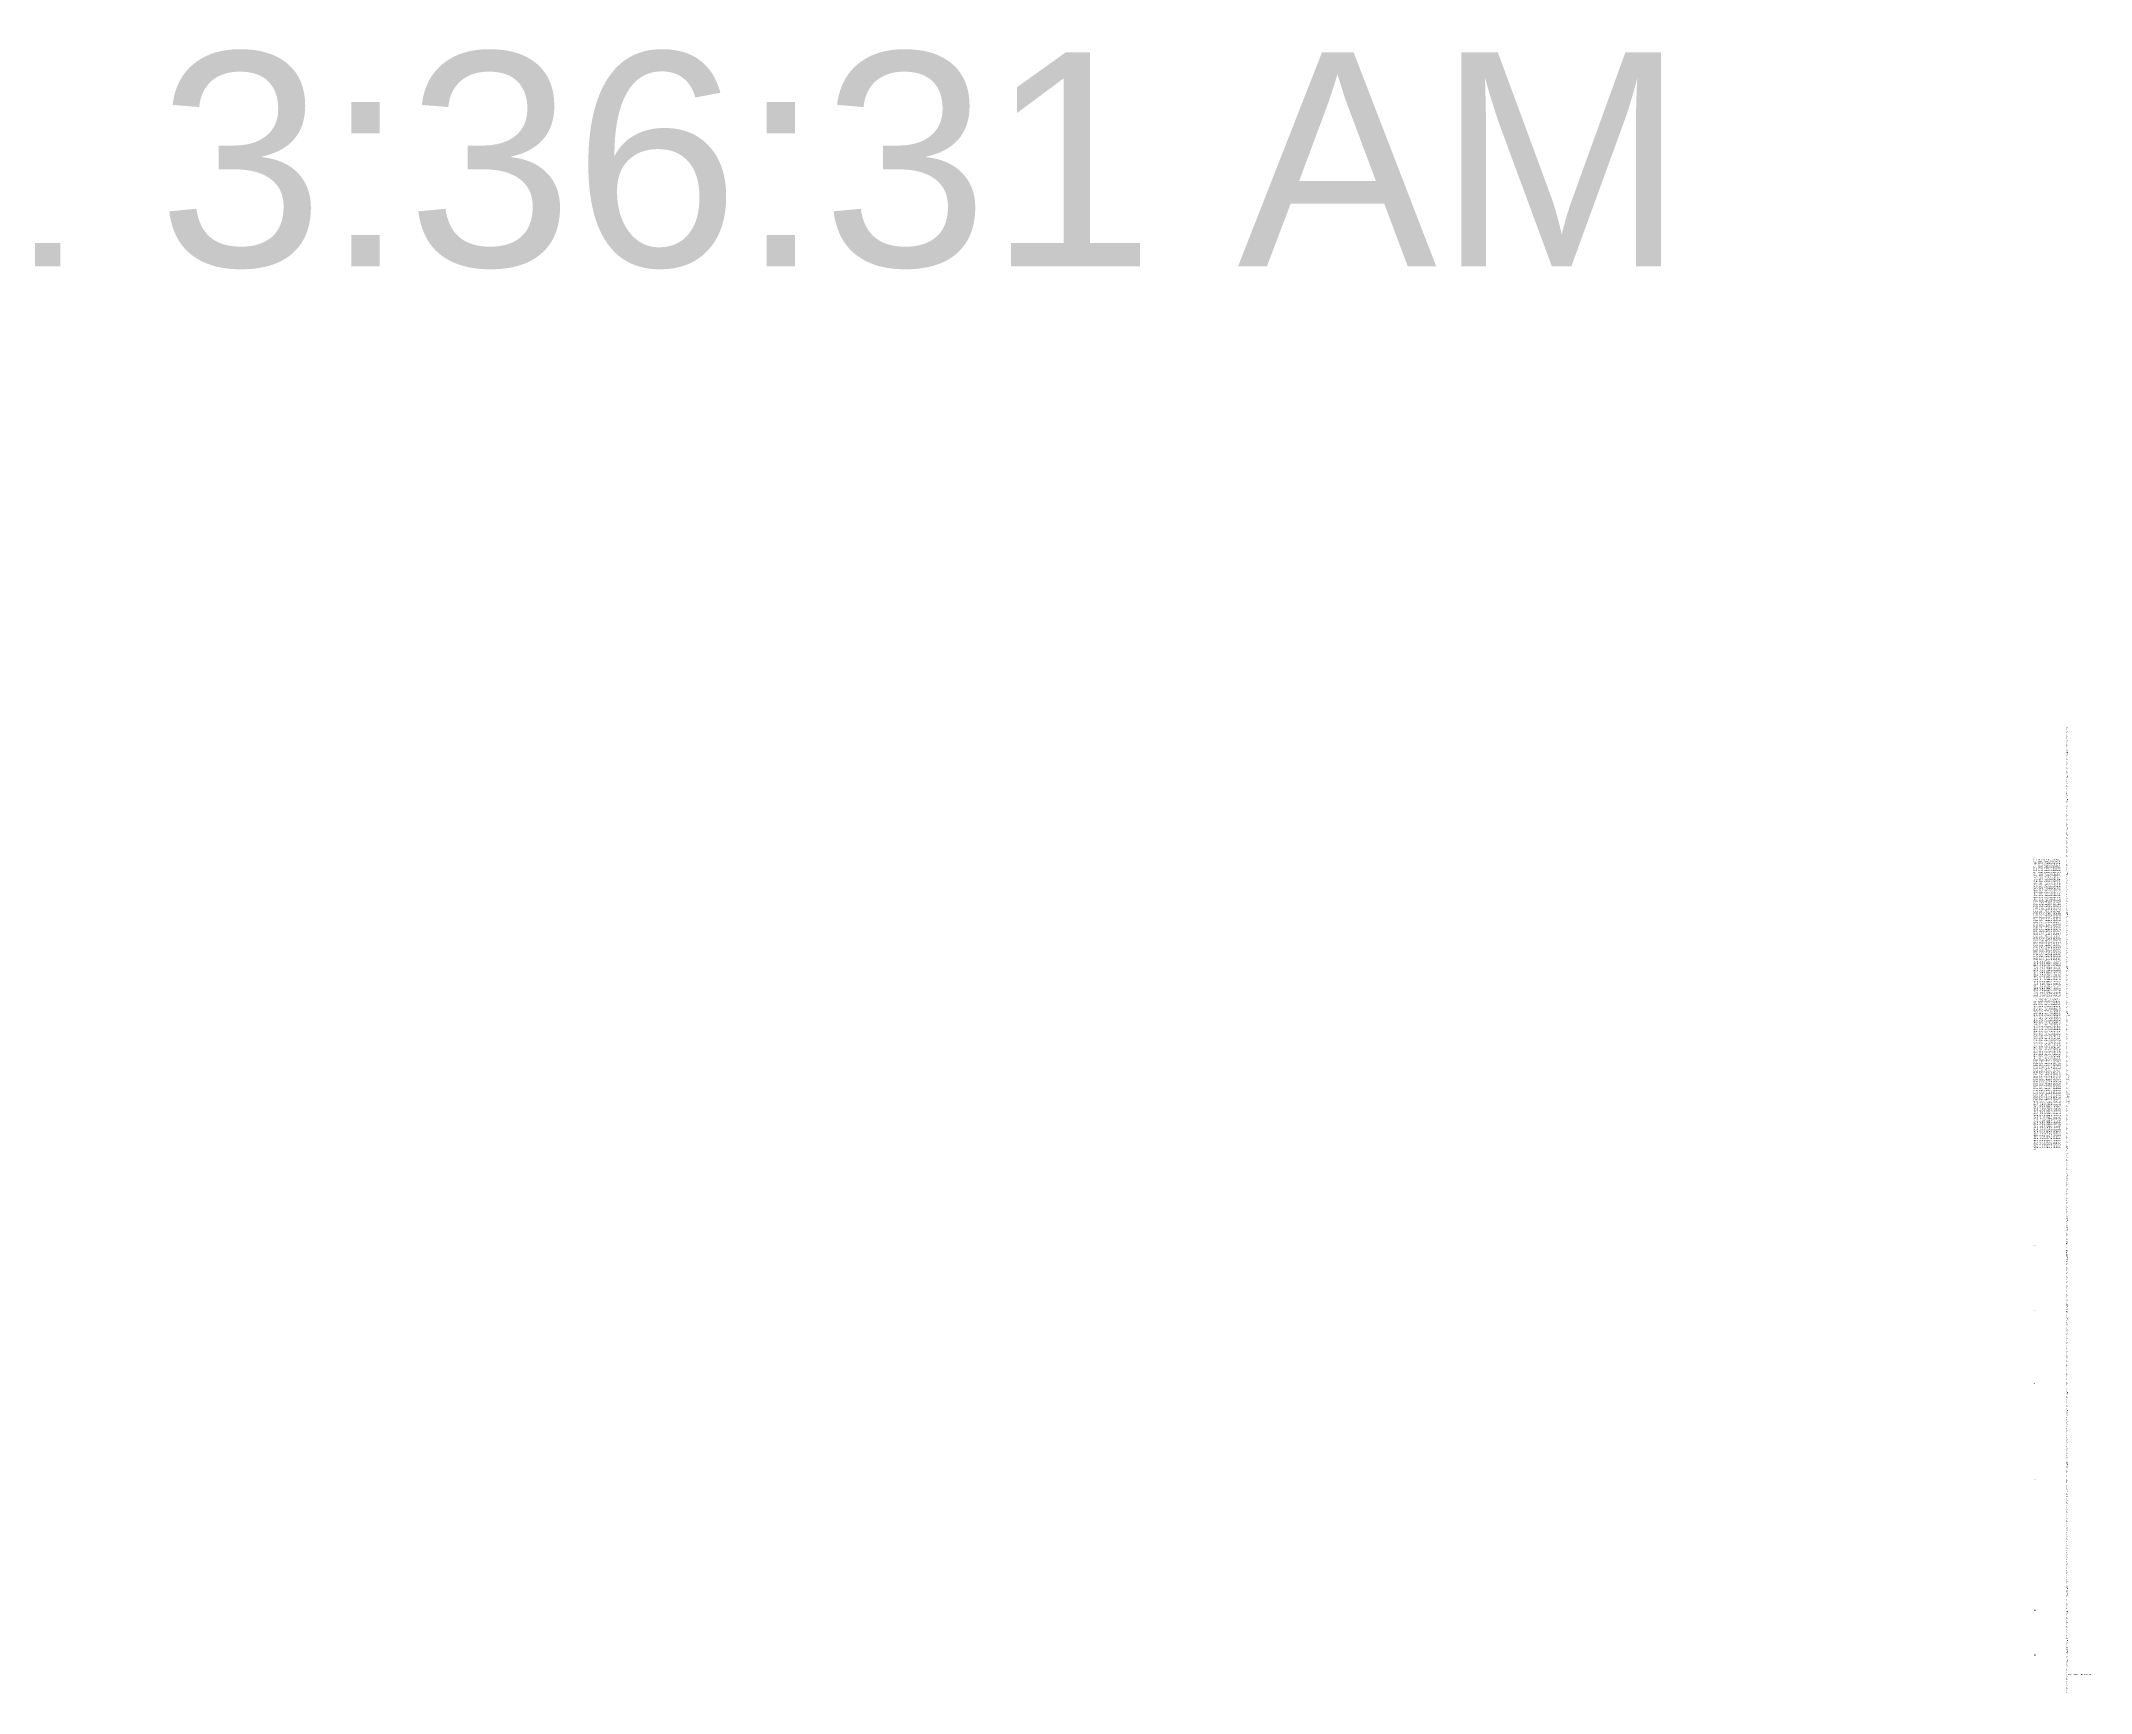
# Model space of a CAD drawing. Header units: millimetres. Extents: x -13804604 to 13046302109, y -19137686871 to 1424964600.
# Drawn here: x -1320707 to -362110, y 1065646 to 1838016 of the extents above; entities that cross this region are included whole.
import ezdxf

# ---------------------------------------------------------------- set-up
doc = ezdxf.new("R2010")
doc.units = ezdxf.units.MM
doc.layers.get('0').update_dxf_attribs({"lineweight": 0})
doc.layers.add('Datum revision K8-21', color=7, linetype='Continuous', lineweight=0)
doc.styles.get("Standard").update_dxf_attribs({"font": 'arial.ttf'})

msp = doc.modelspace()

# ---------------------------------------------------------------- texts
at = {"color": 5, "linetype": 'Continuous', "lineweight": 0}
msp.add_text('Thursday, 15 July 2021 3:36:31 AM', height=100000, dxfattribs=at).set_placement((-2756865.372, 1732692.696))
at = {"layer": 'Datum revision K8-21'}
for s, p in [('SH', (-373756.873, 1516785.841)), ('SH', (-373756.873, 1515943.981)), ('SH', (-373756.873, 1515102.122)), ('SH', (-373756.873, 1514260.262)), ('W', (-373734.022, 1510059.488)), ('W', (-373734.022, 1506700.575)), ('TB', (-373741.867, 1505033.909)), ('SH', (-373756.873, 1513418.402)), ('SH', (-373756.873, 1512576.542)), ('SH', (-373756.873, 1511734.682)), ('SH', (-373756.873, 1510892.822)), ('SH', (-373756.873, 1509217.629)), ('SH', (-373756.873, 1508375.769)), ('SH', (-373756.873, 1507533.909)), ('BB', (-373776.655, 1505867.242)), ('W', (-373734.022, 1494940.116)), ('SH', (-373756.873, 1504192.049)), ('SH', (-373756.873, 1503350.189)), ('SH', (-373756.873, 1502508.329)), ('SH', (-373756.873, 1501666.469)), ('SH', (-373756.873, 1500824.609)), ('SH', (-373756.873, 1499982.749)), ('SH', (-373756.873, 1499140.889)), ('SH', (-373756.873, 1498299.029)), ('SH', (-373756.873, 1497457.169)), ('SH', (-373756.873, 1496615.309)), ('SH', (-373756.873, 1495773.449)), ('TB', (-373741.867, 1494106.783)), ('F', (-373782.794, 1486547.096)), ('F', (-373782.794, 1485713.763)), ('SH', (-373756.873, 1493264.923)), ('SH', (-373756.873, 1492423.063)), ('SH', (-373756.873, 1491581.203)), ('SH', (-373756.873, 1490739.343)), ('SH', (-373756.873, 1489897.483)), ('SH', (-373756.873, 1489055.623)), ('SH', (-373756.873, 1488213.763)), ('W', (-373734.022, 1480688.183)), ('W', (-373734.022, 1478171.13)), ('TB', (-373741.867, 1483196.71)), ('SH', (-373756.873, 1484871.903)), ('SH', (-373756.873, 1484030.043)), ('SH', (-373756.873, 1481521.517)), ('SH', (-373756.873, 1479846.323)), ('SH', (-373756.873, 1479004.463)), ('SH', (-373756.873, 1477329.27)), ('SH', (-373756.873, 1476487.41)), ('BB', (-373776.655, 1482363.377)), ('W', (-373734.022, 1468927.724)), ('W', (-373734.022, 1467252.531)), ('TB', (-373741.867, 1469761.057)), ('TB', (-373741.867, 1466419.197)), ('SH', (-373756.873, 1475645.55)), ('SH', (-373756.873, 1474803.69)), ('SH', (-373756.873, 1473961.83)), ('SH', (-373756.873, 1473119.971)), ('SH', (-373756.873, 1472278.111)), ('SH', (-373756.873, 1471436.251)), ('SH', (-373756.873, 1470594.391)), ('SH', (-373756.873, 1468085.864)), ('SH', (-373756.873, 1465577.338)), ('SH', (-373756.873, 1464735.478)), ('SH', (-373756.873, 1463893.618)), ('SH', (-373756.873, 1463051.758)), ('SH', (-373756.873, 1462209.898)), ('SH', (-373756.873, 1461368.038)), ('SH', (-373756.873, 1460526.178)), ('SH', (-373756.873, 1459684.318)), ('SH', (-373756.873, 1458842.458)), ('SH', (-373756.873, 1458000.598)), ('SH', (-373756.873, 1457158.738)), ('1.20    159.58  1425991.14  5005791.04', (-389027.238, 1454909.057)), ('10.44   159.78  1425996.58  5005783.52', (-389027.238, 1451567.538)), ('13.60   159.83  1425997.75  5005780.48', (-389027.238, 1450732.158)), ('16.79   159.72  1425999.83  5005778.03', (-389027.238, 1449896.778)), ('19.77   159.96  1426001.32  5005775.44', (-389027.238, 1449061.399)), ('3.99    159.40  1425993.38  5005789.38', (-388980.512, 1453238.297)), ('k13', (-388997.566, 1455744.436)), ('7.77    159.72  1425995.33  5005785.95', (-388984.264, 1452402.918)), ('2.11    159.61  1425991.97  5005790.64', (-388971.645, 1454073.677)), ('20.32   159.16  1426001.80  5005775.10', (-388971.645, 1448226.019)), ('22.54   158.58  1426003.42  5005773.53', (-388971.645, 1447390.639)), ('TB', (-373741.867, 1448757.192)), ('SH', (-373756.873, 1456316.878)), ('SH', (-373756.873, 1454641.685)), ('SH', (-373756.873, 1453799.825)), ('SH', (-373756.873, 1452957.965)), ('SH', (-373756.873, 1452116.105)), ('SH', (-373756.873, 1451274.245)), ('SH', (-373756.873, 1450432.385)), ('SH', (-373756.873, 1449590.525)), ('SH', (-373756.873, 1447081.999)), ('BB', (-373776.655, 1447923.859)), ('34.35   158.98  1426009.58  5005763.43', (-388980.512, 1445719.88)), ('50.41   159.21  1426018.49  5005750.07', (-388980.171, 1444884.5)), ('84.63   158.69  1426038.33  5005722.18', (-388979.489, 1441542.981)), ('86.49   158.28  1426039.27  5005720.57', (-388979.489, 1440707.602)), ('89.52   158.20  1426040.49  5005717.73', (-388979.489, 1439872.222)), ('73.04   159.11  1426031.51  5005731.55', (-388984.264, 1443213.741)), ('79.17   158.61  1426035.09  5005726.58', (-388984.264, 1442378.361)), ('91.19   158.11  1426041.73  5005716.55', (-388980.171, 1439036.842)), ('92.85   157.98  1426042.38  5005714.99', (-388980.171, 1438201.462)), ('64.67   159.12  1426026.73  5005738.42', (-388977.443, 1444049.12)), ('26.86   158.76  1426005.52  5005769.73', (-388971.645, 1446555.26)), ('W', (-373734.022, 1439513.786)), ('SH', (-373756.873, 1446240.139)), ('SH', (-373756.873, 1445398.279)), ('SH', (-373756.873, 1444556.419)), ('SH', (-373756.873, 1443714.559)), ('SH', (-373756.873, 1442872.699)), ('SH', (-373756.873, 1442030.839)), ('SH', (-373756.873, 1441188.979)), ('SH', (-373756.873, 1440347.119)), ('SH', (-373756.873, 1438671.926)), ('SH', (-373756.873, 1437830.066)), ('100.94  157.92  1426047.24  5005708.51', (-389027.238, 1435695.323)), ('103.44  158.04  1426048.75  5005706.52', (-389027.238, 1434859.944)), ('106.48  158.12  1426050.47  5005704.01', (-389027.238, 1434024.564)), ('108.78  158.17  1426052.31  5005702.48', (-389027.238, 1433189.184)), ('111.19  158.13  1426053.28  5005700.23', (-389027.238, 1432353.804)), ('115.25  157.86  1426055.76  5005697.00', (-389027.238, 1431518.425)), ('117.22  158.42  1426056.68  5005695.24', (-389027.238, 1430683.045)), ('117.25  159.25  1426056.47  5005695.06', (-389027.238, 1429847.665)), ('119.85  159.25  1426058.56  5005693.35', (-389027.238, 1429012.286)), ('122.30  159.33  1426059.47  5005691.00', (-389027.238, 1428176.906)), ('96.82   157.98  1426045.08  5005712.03', (-388980.171, 1437366.083)), ('98.56   157.94  1426045.95  5005710.51', (-388980.171, 1436530.703)), ('W', (-373734.022, 1432787.433)), ('TB', (-373741.867, 1429437.046)), ('SH', (-373756.873, 1436988.206)), ('SH', (-373756.873, 1436146.346)), ('SH', (-373756.873, 1435304.486)), ('SH', (-373756.873, 1434462.626)), ('SH', (-373756.873, 1433620.766)), ('SH', (-373756.873, 1431945.573)), ('SH', (-373756.873, 1431103.713)), ('SH', (-373756.873, 1428595.187)), ('BB', (-373776.655, 1430270.38)), ('126.72  159.34  1426062.23  5005687.53', (-389027.238, 1427341.526)), ('129.62  159.41  1426064.05  5005685.27', (-389027.238, 1426506.146)), ('131.59  159.30  1426064.44  5005683.14', (-389027.238, 1425670.767)), ('132.60  159.33  1426065.11  5005682.38', (-389027.238, 1424835.387)), ('134.83  159.34  1426066.44  5005680.59', (-389027.238, 1424000.007)), ('137.10  159.31  1426067.93  5005678.86', (-389027.238, 1423164.627)), ('138.80  159.26  1426069.33  5005677.76', (-389027.238, 1422329.248)), ('143.54  159.24  1426072.48  5005674.17', (-389027.238, 1421493.868)), ('148.60  159.29  1426074.13  5005669.16', (-389027.238, 1420658.488)), ('150.99  159.29  1426075.82  5005667.42', (-389027.238, 1419823.109)), ('153.15  159.30  1426076.93  5005665.57', (-389027.238, 1418987.729)), ('SH', (-373756.873, 1427753.327)), ('SH', (-373756.873, 1426911.467)), ('SH', (-373756.873, 1426069.607)), ('SH', (-373756.873, 1425227.747)), ('SH', (-373756.873, 1424385.887)), ('SH', (-373756.873, 1423544.027)), ('SH', (-373756.873, 1422702.167)), ('SH', (-373756.873, 1421860.307)), ('SH', (-373756.873, 1421018.447)), ('SH', (-373756.873, 1420176.587)), ('SH', (-373756.873, 1419334.727)), ('SH', (-373756.873, 1418492.867)), ('155.48  159.29  1426078.15  5005663.58', (-389027.238, 1418152.349)), ('159.15  159.14  1426079.83  5005660.28', (-389027.238, 1417316.969)), ('161.72  159.13  1426082.21  5005658.79', (-389027.238, 1416481.59)), ('164.07  159.13  1426082.53  5005656.17', (-389027.238, 1415646.21)), ('165.90  159.19  1426084.10  5005655.02', (-389027.238, 1414810.83)), ('175.65  158.85  1426089.32  5005646.78', (-389027.238, 1413975.451)), ('177.80  158.73  1426091.29  5005645.52', (-389027.238, 1413140.071)), ('181.07  158.53  1426093.67  5005643.19', (-389027.238, 1412304.691)), ('183.65  158.43  1426094.62  5005640.71', (-389027.238, 1411469.311)), ('192.66  158.30  1426100.48  5005633.82', (-389027.238, 1410633.932)), ('194.70  158.22  1426101.85  5005632.28', (-389027.238, 1409798.552)), ('198.16  158.20  1426102.85  5005628.77', (-389027.238, 1408963.172)), ('SH', (-373756.873, 1417651.007)), ('SH', (-373756.873, 1416809.147)), ('SH', (-373756.873, 1415967.287)), ('SH', (-373756.873, 1415125.428)), ('SH', (-373756.873, 1414283.568)), ('SH', (-373756.873, 1413441.708)), ('SH', (-373756.873, 1412599.848)), ('SH', (-373756.873, 1411757.988)), ('SH', (-373756.873, 1410916.128)), ('SH', (-373756.873, 1410074.268)), ('SH', (-373756.873, 1409232.408)), ('199.55  158.22  1426103.95  5005627.84', (-389027.238, 1408127.793)), ('200.29  158.28  1426103.63  5005626.71', (-388971.645, 1407292.413)), ('201.59  158.47  1426104.52  5005625.75', (-388971.645, 1406457.033)), ('202.45  159.22  1426104.74  5005624.86', (-388971.645, 1405621.653)), ('202.70  160.43  1426104.86  5005624.64', (-388971.645, 1404786.274)), ('204.62  160.44  1426106.66  5005623.55', (-388971.645, 1403950.894)), ('206.59  160.42  1426107.20  5005621.52', (-388971.645, 1403115.514)), ('212.27  160.38  1426110.35  5005616.80', (-388971.645, 1402280.135)), ('218.37  160.50  1426113.82  5005611.78', (-388971.645, 1401444.755)), ('223.77  160.16  1426117.65  5005607.86', (-388971.645, 1400609.375)), ('225.14  160.17  1426118.17  5005606.56', (-388971.645, 1399773.995)), ('TB', (-373741.867, 1404198.302)), ('SH', (-373756.873, 1408390.548)), ('SH', (-373756.873, 1407548.688)), ('SH', (-373756.873, 1406706.828)), ('SH', (-373756.873, 1405864.968)), ('SH', (-373756.873, 1403356.442)), ('SH', (-373756.873, 1402514.582)), ('SH', (-373756.873, 1401672.722)), ('SH', (-373756.873, 1400830.862)), ('SH', (-373756.873, 1399989.002)), ('SH', (-373756.873, 1399147.142)), ('BB', (-373776.655, 1405031.635)), ('321.54  159.67  1426172.61  5005527.00', (-388980.512, 1392255.578)), ('339.92  159.61  1426183.88  5005512.45', (-388980.512, 1391420.198)), ('k14', (-388997.566, 1390584.818)), ('-2.18   159.42  1426121.10  5005833.70', (-388973.35, 1389749.439)), ('228.68  160.12  1426120.64  5005603.96', (-388971.645, 1398938.616)), ('236.18  160.05  1426124.13  5005597.26', (-388971.645, 1398103.236)), ('240.25  159.91  1426127.18  5005594.41', (-388971.645, 1397267.856)), ('244.37  159.85  1426128.69  5005590.45', (-388971.645, 1396432.477)), ('252.13  159.66  1426134.09  5005584.75', (-388971.645, 1395597.097)), ('256.83  159.65  1426135.89  5005580.28', (-388971.645, 1394761.717)), ('277.27  159.80  1426147.54  5005563.48', (-388971.645, 1393926.337)), ('297.73  159.67  1426159.60  5005546.95', (-388971.645, 1393090.958)), ('SH', (-373756.873, 1398305.282)), ('SH', (-373756.873, 1397463.422)), ('SH', (-373756.873, 1396621.562)), ('SH', (-373756.873, 1395779.702)), ('SH', (-373756.873, 1394937.842)), ('SH', (-373756.873, 1394095.982)), ('SH', (-373756.873, 1393254.122)), ('SH', (-373756.873, 1392412.262)), ('SH', (-373756.873, 1391570.403)), ('SH', (-373756.873, 1390728.543)), ('12.29   158.40  1426123.32  5005820.30', (-389027.238, 1387243.3)), ('30.71   156.46  1426128.78  5005802.71', (-388980.512, 1380560.262)), ('5.51    158.19  1426122.14  5005827.11', (-388980.171, 1388914.059)), ('8.11    158.32  1426122.20  5005824.33', (-388979.489, 1388078.679)), ('20.15   158.36  1426126.23  5005812.98', (-388971.645, 1386407.92)), ('21.10   157.77  1426126.02  5005811.91', (-388971.645, 1385572.54)), ('22.46   157.70  1426126.17  5005810.54', (-388971.645, 1384737.16)), ('24.68   157.27  1426126.88  5005808.43', (-388971.645, 1383901.781)), ('25.42   156.64  1426127.28  5005807.78', (-388971.645, 1383066.401)), ('26.32   156.55  1426127.33  5005806.85', (-388971.645, 1382231.021)), ('28.12   156.57  1426127.63  5005805.07', (-388971.645, 1381395.642)), ('W/BB', (-373734.022, 1382326.996)), ('TB', (-373741.867, 1383168.856)), ('SH', (-373756.873, 1389053.349)), ('SH', (-373756.873, 1388211.489)), ('SH', (-373756.873, 1387369.629)), ('SH', (-373756.873, 1386527.77)), ('SH', (-373756.873, 1385685.91)), ('SH', (-373756.873, 1384844.05)), ('SH', (-373756.873, 1384002.19)), ('SH', (-373756.873, 1381485.137)), ('SH', (-373756.873, 1380643.277)), ('31.39   156.64  1426128.96  5005802.05', (-388980.512, 1379724.882)), ('32.23   156.72  1426129.17  5005801.24', (-388980.512, 1378889.502)), ('33.45   157.20  1426129.25  5005799.99', (-388980.512, 1378054.123)), ('34.73   157.90  1426129.67  5005798.78', (-388980.512, 1377218.743)), ('52.91   157.76  1426134.79  5005781.33', (-388980.171, 1374712.604)), ('70.69   157.02  1426139.19  5005764.09', (-388984.264, 1371371.085)), ('74.91   156.96  1426140.60  5005760.11', (-388984.264, 1370535.705)), ('41.28   157.78  1426131.30  5005792.43', (-388960.049, 1376383.363)), ('48.39   157.68  1426133.61  5005785.70', (-388960.049, 1375547.984)), ('62.39   157.50  1426137.24  5005772.17', (-388977.443, 1373877.224)), ('65.22   157.24  1426138.10  5005769.47', (-388977.443, 1373041.844)), ('66.93   157.13  1426138.40  5005767.78', (-388977.443, 1372206.465)), ('W', (-373734.022, 1378968.083)), ('W', (-373734.022, 1372241.73)), ('SH', (-373756.873, 1379801.417)), ('SH', (-373756.873, 1378126.223)), ('SH', (-373756.873, 1377284.363)), ('SH', (-373756.873, 1376442.503)), ('SH', (-373756.873, 1375600.644)), ('SH', (-373756.873, 1374758.784)), ('SH', (-373756.873, 1373916.924)), ('SH', (-373756.873, 1373075.064)), ('SH', (-373756.873, 1371399.87)), ('SH', (-373756.873, 1370558.011)), ('102.68  158.28  1426149.42  5005733.76', (-389027.238, 1361346.528)), ('81.05   157.81  1426142.49  5005754.26', (-388979.489, 1367194.186)), ('84.04   158.11  1426143.37  5005751.41', (-388979.489, 1366358.807)), ('87.18   158.51  1426143.93  5005748.30', (-388979.489, 1365523.427)), ('88.58   158.54  1426144.17  5005746.91', (-388979.489, 1364688.047)), ('77.30   157.01  1426140.94  5005757.72', (-388984.264, 1369700.326)), ('78.90   157.10  1426142.07  5005756.38', (-388984.264, 1368864.946)), ('79.36   157.25  1426142.42  5005756.01', (-388984.264, 1368029.566)), ('91.74   158.58  1426145.41  5005743.98', (-388980.171, 1363852.668)), ('96.22   158.35  1426146.23  5005739.55', (-388980.171, 1363017.288)), ('98.72   158.27  1426147.39  5005737.29', (-388980.171, 1362181.908)), ('W', (-373734.022, 1367199.097)), ('SH', (-373756.873, 1369716.151)), ('SH', (-373756.873, 1368874.291)), ('SH', (-373756.873, 1368032.431)), ('SH', (-373756.873, 1366357.237)), ('SH', (-373756.873, 1365515.378)), ('SH', (-373756.873, 1364673.518)), ('SH', (-373756.873, 1363831.658)), ('SH', (-373756.873, 1362989.798)), ('SH', (-373756.873, 1362147.938)), ('SH', (-373756.873, 1361306.078)), ('102.84  158.22  1426151.27  5005734.17', (-389027.238, 1360511.149)), ('107.06  158.17  1426150.62  5005729.55', (-389027.238, 1359675.769)), ('111.60  159.31  1426151.47  5005725.06', (-389027.238, 1358840.389)), ('115.39  158.19  1426151.58  5005721.15', (-389027.238, 1358005.009)), ('120.78  158.30  1426152.91  5005715.92', (-389027.238, 1357169.63)), ('127.38  158.15  1426154.71  5005709.57', (-389027.238, 1356334.25)), ('129.83  158.07  1426157.19  5005707.74', (-389027.238, 1355498.87)), ('135.61  158.47  1426157.74  5005701.88', (-389027.238, 1354663.491)), ('137.35  158.56  1426158.19  5005700.20', (-389027.238, 1353828.111)), ('150.10  158.07  1426160.66  5005687.64', (-389027.238, 1352992.731)), ('153.75  157.92  1426162.79  5005684.46', (-389027.238, 1352157.351)), ('156.30  157.85  1426163.80  5005682.09', (-389027.238, 1351321.972)), ('SH', (-373756.873, 1360464.218)), ('SH', (-373756.873, 1359622.358)), ('SH', (-373756.873, 1358780.498)), ('SH', (-373756.873, 1357938.638)), ('SH', (-373756.873, 1357096.778)), ('SH', (-373756.873, 1356254.918)), ('SH', (-373756.873, 1355413.058)), ('SH', (-373756.873, 1354571.198)), ('SH/S', (-373756.873, 1353729.338)), ('SH/S', (-373756.873, 1352887.478)), ('SH/S', (-373756.873, 1352045.619)), ('SH', (-373756.873, 1351203.759)), ('158.03  157.83  1426164.55  5005680.51', (-389027.238, 1350486.592)), ('160.22  157.83  1426164.90  5005678.33', (-389027.238, 1349651.212)), ('161.74  157.81  1426164.42  5005676.61', (-389027.238, 1348815.833)), ('166.16  157.90  1426165.61  5005672.35', (-389027.238, 1347980.453)), ('174.16  158.07  1426167.57  5005664.59', (-389027.238, 1347145.073)), ('175.78  158.69  1426168.93  5005663.30', (-389027.238, 1346309.693)), ('176.43  160.12  1426168.50  5005662.50', (-389027.238, 1345474.314)), ('181.42  160.09  1426170.55  5005657.90', (-389027.238, 1344638.934)), ('185.65  159.95  1426171.94  5005653.90', (-389027.238, 1343803.554)), ('192.07  159.81  1426173.93  5005647.79', (-389027.238, 1342968.175)), ('198.59  159.53  1426175.91  5005641.58', (-389027.238, 1342132.795)), ('TB/G', (-373741.867, 1344468.879)), ('SH', (-373756.873, 1350361.899)), ('SH', (-373756.873, 1349520.039)), ('SH', (-373756.873, 1348678.179)), ('SH', (-373756.873, 1347836.319)), ('SH', (-373756.873, 1346994.459)), ('SH', (-373756.873, 1346152.599)), ('SH/G', (-373756.873, 1343627.019)), ('SH/G', (-373756.873, 1342785.159)), ('SH/G', (-373756.873, 1341943.299)), ('BB/G', (-373776.655, 1345310.739)), ('203.54  159.34  1426176.64  5005636.63', (-388971.645, 1341297.415)), ('205.63  159.46  1426176.87  5005634.52', (-388971.645, 1340462.035)), ('208.27  160.72  1426178.13  5005632.14', (-388971.645, 1339626.656)), ('209.62  161.04  1426178.66  5005630.89', (-388971.645, 1338791.276)), ('211.65  159.79  1426179.11  5005628.90', (-388971.645, 1337955.896)), ('213.50  159.75  1426179.79  5005627.18', (-388971.645, 1337120.517)), ('217.61  159.63  1426181.09  5005623.27', (-388971.645, 1336285.137)), ('222.29  159.53  1426182.44  5005618.79', (-388971.645, 1335449.757)), ('225.63  160.11  1426183.04  5005615.49', (-388971.645, 1334614.377)), ('237.84  160.14  1426186.88  5005603.89', (-388971.645, 1333778.998)), ('246.21  160.01  1426189.39  5005595.90', (-388971.645, 1332943.618)), ('261.08  159.83  1426193.38  5005581.58', (-388971.645, 1332108.238)), ('SH/G', (-373756.873, 1341101.439)), ('SH', (-373756.873, 1340259.579)), ('SH', (-373756.873, 1339417.72)), ('SH', (-373756.873, 1338575.86)), ('SH', (-373756.873, 1337734)), ('SH', (-373756.873, 1336892.14)), ('SH', (-373756.873, 1336050.28)), ('SH', (-373756.873, 1335208.42)), ('SH', (-373756.873, 1334366.56)), ('SH', (-373756.873, 1333524.7)), ('SH', (-373756.873, 1332682.84)), ('301.84  158.44  1426203.89  5005542.18', (-388980.512, 1327931.34)), ('305.27  159.04  1426204.88  5005538.90', (-388980.512, 1327095.96)), ('313.15  158.56  1426207.70  5005531.51', (-388980.512, 1326260.58)), ('318.87  159.41  1426209.52  5005526.09', (-388980.512, 1325425.2)), ('324.84  159.47  1426211.46  5005520.43', (-388980.512, 1324589.821)), ('329.53  158.93  1426211.55  5005515.57', (-388980.512, 1323754.441)), ('333.74  159.19  1426213.54  5005511.77', (-388980.512, 1322919.061)), ('273.82  159.56  1426197.86  5005569.62', (-388971.645, 1331272.859)), ('280.51  159.46  1426198.83  5005562.93', (-388971.645, 1330437.479)), ('286.14  159.35  1426200.01  5005557.41', (-388971.645, 1329602.099)), ('296.36  159.23  1426204.30  5005548.02', (-388971.645, 1328766.719)), ('SH', (-373756.873, 1331840.98)), ('SH', (-373756.873, 1330999.12)), ('SH', (-373756.873, 1330157.26)), ('SH', (-373756.873, 1329315.4)), ('SH', (-373756.873, 1328473.54)), ('SH', (-373756.873, 1327631.68)), ('SH', (-373756.873, 1326789.82)), ('SH', (-373756.873, 1325947.961)), ('SH', (-373756.873, 1325106.101)), ('SH', (-373756.873, 1324264.241)), ('SH', (-373756.873, 1323422.381)), ('SH', (-373756.873, 1322580.521)), ('336.91  159.42  1426214.48  5005508.74', (-388980.512, 1322083.682)), ('340.52  161.33  1426215.43  5005505.26', (-388980.512, 1321248.302)), ('342.44  161.22  1426216.35  5005503.53', (-388980.512, 1320412.922)), ('k15', (-388997.566, 1319577.542)), ('TB', (-373741.867, 1320071.994)), ('F', (-373782.794, 1319238.661)), ('SH', (-373756.873, 1321738.661)), ('SH', (-373756.873, 1316721.608)), ('SH', (-373756.873, 1315879.748)), ('SH', (-373756.873, 1315037.888)), ('SH', (-373756.873, 1314196.028)), ('SH', (-373756.873, 1313354.168)), ('BB', (-373776.655, 1320905.328)), ('Y/F', (-373727.542, 1317563.468)), ('W', (-373734.022, 1311678.975)), ('W', (-373734.022, 1306644.868)), ('TB', (-373741.867, 1307478.202)), ('SH', (-373756.873, 1312512.308)), ('SH', (-373756.873, 1310837.115)), ('SH', (-373756.873, 1309995.255)), ('SH', (-373756.873, 1309153.395)), ('SH', (-373756.873, 1308311.535)), ('SH', (-373756.873, 1304969.675)), ('SH', (-373756.873, 1304127.815)), ('SH', (-373756.873, 1303285.955)), ('BB', (-373776.655, 1305811.535)), ('W', (-373734.022, 1301610.762)), ('SH', (-373756.873, 1302444.095)), ('SH', (-373756.873, 1300768.902)), ('SH', (-373756.873, 1299927.042)), ('SH', (-373756.873, 1299085.182)), ('SH', (-373756.873, 1298243.322)), ('SH', (-373756.873, 1297401.462)), ('SH', (-373756.873, 1296559.602)), ('SH', (-373756.873, 1295717.742)), ('SH', (-373756.873, 1294875.882)), ('SH', (-373756.873, 1294034.022)), ('TB', (-373741.867, 1286474.336)), ('SH', (-373756.873, 1293192.162)), ('SH', (-373756.873, 1292350.302)), ('SH', (-373756.873, 1291508.443)), ('SH', (-373756.873, 1290666.583)), ('SH', (-373756.873, 1289824.723)), ('SH', (-373756.873, 1288982.863)), ('SH', (-373756.873, 1288141.003)), ('SH', (-373756.873, 1285632.476)), ('SH', (-373756.873, 1284790.616)), ('BB', (-373776.655, 1287307.669)), ('k16', (-388997.566, 1274467.038)), ('TB', (-373741.867, 1282282.09)), ('SH', (-373756.873, 1283948.756)), ('SH', (-373756.873, 1281440.23)), ('SH', (-373756.873, 1280598.37)), ('SH', (-373756.873, 1279756.51)), ('SH', (-373756.873, 1278914.65)), ('SH', (-373756.873, 1278072.79)), ('SH', (-373756.873, 1277230.93)), ('SH', (-373756.873, 1274722.403)), ('RE', (-373780.407, 1276397.597)), ('RE', (-373780.407, 1275564.263)), ('BB', (-373776.655, 1283115.423)), ('TB', (-373741.867, 1268880.544)), ('SH', (-373756.873, 1273880.544)), ('SH', (-373756.873, 1266372.017)), ('SH', (-373756.873, 1265530.157)), ('AB', (-373725.495, 1267213.877)), ('RE', (-373780.407, 1272213.877)), ('RE', (-373780.407, 1271380.544)), ('RE', (-373780.407, 1270547.21)), ('RE', (-373780.407, 1269713.877)), ('BB', (-373776.655, 1268047.21)), ('W', (-373734.022, 1256278.224)), ('SH', (-373756.873, 1264688.297)), ('SH', (-373756.873, 1263846.437)), ('SH', (-373756.873, 1263004.577)), ('SH', (-373756.873, 1262162.717)), ('SH', (-373756.873, 1261320.857)), ('SH', (-373756.873, 1260478.997)), ('SH', (-373756.873, 1259637.137)), ('SH', (-373756.873, 1258795.277)), ('SH', (-373756.873, 1257953.418)), ('SH', (-373756.873, 1257111.558)), ('SH', (-373756.873, 1255436.364)), ('W', (-373734.022, 1249551.871)), ('TB', (-373741.867, 1246201.485)), ('SH', (-373756.873, 1254594.504)), ('SH', (-373756.873, 1253752.644)), ('SH', (-373756.873, 1252910.785)), ('SH', (-373756.873, 1252068.925)), ('SH', (-373756.873, 1251227.065)), ('SH', (-373756.873, 1250385.205)), ('SH', (-373756.873, 1248710.011)), ('SH', (-373756.873, 1247868.152)), ('BB', (-373776.655, 1247034.818)), ('k17', (-388997.566, 1244393.368)), ('W', (-373734.022, 1237000.712)), ('TB', (-373741.867, 1240351.098)), ('F', (-373782.794, 1242026.292)), ('SH', (-373756.873, 1244526.292)), ('SH', (-373756.873, 1241184.432)), ('SH', (-373756.873, 1239509.238)), ('SH', (-373756.873, 1238667.378)), ('SH', (-373756.873, 1236158.852)), ('AB', (-373725.495, 1245368.152)), ('RE', (-373780.407, 1243692.958)), ('BB', (-373776.655, 1237834.045)), ('W', (-373734.022, 1234483.659)), ('W', (-373734.022, 1226915.446)), ('SH', (-373756.873, 1235316.992)), ('SH', (-373756.873, 1233641.799)), ('SH', (-373756.873, 1232799.939)), ('SH', (-373756.873, 1231958.079)), ('SH', (-373756.873, 1231116.219)), ('SH', (-373756.873, 1230274.359)), ('SH', (-373756.873, 1229432.499)), ('SH', (-373756.873, 1228590.639)), ('SH', (-373756.873, 1227748.779)), ('W', (-373734.022, 1221872.813)), ('SH', (-373756.873, 1226073.586)), ('SH', (-373756.873, 1225231.726)), ('SH', (-373756.873, 1224389.866)), ('SH', (-373756.873, 1223548.006)), ('SH', (-373756.873, 1222706.146)), ('SH', (-373756.873, 1221030.953)), ('SH', (-373756.873, 1220189.093)), ('SH', (-373756.873, 1219347.233)), ('SH', (-373756.873, 1218505.373)), ('SH', (-373756.873, 1217663.513)), ('k18', (-388997.566, 1210142.799)), ('F', (-373782.794, 1207578.247)), ('SH', (-373756.873, 1216821.653)), ('SH', (-373756.873, 1215979.793)), ('SH', (-373756.873, 1215137.933)), ('SH', (-373756.873, 1214296.073)), ('SH', (-373756.873, 1213454.213)), ('SH', (-373756.873, 1212612.353)), ('SH', (-373756.873, 1211770.493)), ('SH', (-373756.873, 1210928.634)), ('SH', (-373756.873, 1210086.774)), ('SH', (-373756.873, 1209244.914)), ('TB', (-373741.867, 1205903.054)), ('SH', (-373756.873, 1206736.387)), ('SH', (-373756.873, 1204227.86)), ('SH', (-373756.873, 1203386.001)), ('SH', (-373756.873, 1202544.141)), ('SH', (-373756.873, 1201702.281)), ('SH', (-373756.873, 1200860.421)), ('SH', (-373756.873, 1200018.561)), ('SH', (-373756.873, 1199176.701)), ('SH', (-373756.873, 1198334.841)), ('BB', (-373776.655, 1205069.72)), ('W', (-373734.022, 1195834.841)), ('W', (-373734.022, 1189950.348)), ('TB', (-373741.867, 1197501.508)), ('SH', (-373756.873, 1194992.981)), ('SH', (-373756.873, 1194151.121)), ('SH', (-373756.873, 1193309.261)), ('SH', (-373756.873, 1192467.401)), ('SH', (-373756.873, 1191625.541)), ('SH', (-373756.873, 1190783.681)), ('SH', (-373756.873, 1189108.488)), ('SH', (-373756.873, 1188266.628)), ('BB', (-373776.655, 1196668.174)), ('W', (-373734.022, 1179014.695)), ('SH', (-373756.873, 1187424.768)), ('SH', (-373756.873, 1186582.908)), ('SH', (-373756.873, 1185741.048)), ('SH', (-373756.873, 1184899.188)), ('SH', (-373756.873, 1184057.328)), ('SH', (-373756.873, 1183215.468)), ('SH', (-373756.873, 1182373.609)), ('SH', (-373756.873, 1181531.749)), ('SH', (-373756.873, 1180689.889)), ('SH', (-373756.873, 1179848.029)), ('W', (-373734.022, 1174813.922)), ('TB', (-373741.867, 1172305.396)), ('SH', (-373756.873, 1178172.835)), ('SH', (-373756.873, 1177330.976)), ('SH', (-373756.873, 1176489.116)), ('SH', (-373756.873, 1175647.256)), ('SH', (-373756.873, 1173972.062)), ('SH', (-373756.873, 1170630.202)), ('SH', (-373756.873, 1169788.343)), ('BB', (-373776.655, 1173138.729)), ('BB', (-373776.655, 1171472.062)), ('k19', (-388997.566, 1165032.295)), ('TB', (-373741.867, 1159720.13)), ('F', (-373782.794, 1163903.85)), ('F', (-373782.794, 1162237.183)), ('SH', (-373756.873, 1168946.483)), ('SH', (-373756.873, 1168104.623)), ('SH', (-373756.873, 1167262.763)), ('SH', (-373756.873, 1166420.903)), ('SH', (-373756.873, 1165579.043)), ('SH', (-373756.873, 1164737.183)), ('SH', (-373756.873, 1161395.323)), ('SH', (-373756.873, 1160553.463)), ('SH', (-373756.873, 1158878.27)), ('SH', (-373756.873, 1158036.41)), ('SH', (-373756.873, 1156361.217)), ('SH', (-373756.873, 1155519.357)), ('SH', (-373756.873, 1154677.497)), ('SH', (-373756.873, 1153835.637)), ('SH', (-373756.873, 1152993.777)), ('SH', (-373756.873, 1152151.917)), ('SH', (-373756.873, 1151310.057)), ('SH', (-373756.873, 1150468.197)), ('BB', (-373776.655, 1157203.076)), ('W', (-373734.022, 1143741.844)), ('W', (-373734.022, 1142066.651)), ('SH', (-373756.873, 1149626.337)), ('SH', (-373756.873, 1148784.477)), ('SH', (-373756.873, 1147942.617)), ('SH', (-373756.873, 1147100.757)), ('SH', (-373756.873, 1146258.897)), ('SH', (-373756.873, 1145417.037)), ('SH', (-373756.873, 1144575.177)), ('SH', (-373756.873, 1142899.984)), ('SH', (-373756.873, 1141224.791)), ('SH', (-373756.873, 1140382.931)), ('W', (-373734.022, 1131972.858)), ('SH', (-373756.873, 1139541.071)), ('SH', (-373756.873, 1138699.211)), ('SH', (-373756.873, 1137857.351)), ('SH', (-373756.873, 1137015.491)), ('SH', (-373756.873, 1136173.631)), ('SH', (-373756.873, 1135331.771)), ('SH', (-373756.873, 1134489.911)), ('SH', (-373756.873, 1133648.051)), ('SH', (-373756.873, 1132806.192)), ('SH', (-373756.873, 1131130.998)), ('W', (-373734.022, 1125246.505)), ('SH', (-373756.873, 1130289.138)), ('SH', (-373756.873, 1129447.278)), ('SH', (-373756.873, 1128605.418)), ('SH', (-373756.873, 1127763.559)), ('SH', (-373756.873, 1126921.699)), ('SH', (-373756.873, 1126079.839)), ('SH', (-373756.873, 1124404.645)), ('SH', (-373756.873, 1123562.785)), ('SH', (-373756.873, 1122720.926)), ('SH', (-373756.873, 1121879.066)), ('W', (-373734.022, 1115994.573)), ('TB', (-373741.867, 1114319.379)), ('TB', (-373741.867, 1111810.853)), ('SH', (-373756.873, 1121037.206)), ('SH', (-373756.873, 1120195.346)), ('SH', (-373756.873, 1119353.486)), ('SH', (-373756.873, 1118511.626)), ('SH', (-373756.873, 1117669.766)), ('SH', (-373756.873, 1116827.906)), ('SH', (-373756.873, 1115152.713)), ('SH', (-373756.873, 1113477.519)), ('BB', (-373776.655, 1112644.186)), ('k20', (-388997.566, 1104055.714)), ('TB', (-373741.867, 1103417.833)), ('F', (-373782.794, 1105084.5)), ('SH', (-373756.873, 1110968.993)), ('SH', (-373756.873, 1110127.133)), ('SH', (-373756.873, 1109285.273)), ('SH', (-373756.873, 1108443.413)), ('SH', (-373756.873, 1107601.553)), ('SH', (-373756.873, 1106759.693)), ('SH', (-373756.873, 1105917.833)), ('SH', (-373756.873, 1102575.973)), ('W', (-373734.022, 1093332.567)), ('SH', (-373756.873, 1101734.113)), ('SH', (-373756.873, 1100892.253)), ('SH', (-373756.873, 1100050.393)), ('SH', (-373756.873, 1099208.534)), ('SH', (-373756.873, 1097533.34)), ('SH', (-373756.873, 1096691.48)), ('SH', (-373756.873, 1095849.62)), ('SH', (-373756.873, 1095007.76)), ('SH', (-373756.873, 1094165.9)), ('SH', (-373756.873, 1092490.707)), ('BB', (-373776.655, 1098375.2)), ('k21', (-388997.566, 1083171.221)), ('W', (-373734.022, 1091657.374)), ('TB', (-373741.867, 1089990.707)), ('TB', (-373741.867, 1084965.127)), ('TB', (-373741.867, 1084131.794)), ('SH', (-373756.873, 1089148.847)), ('SH', (-373756.873, 1088306.987)), ('SH', (-373756.873, 1087465.127)), ('BB', (-373776.655, 1090824.041)), ('BB', (-373776.655, 1086631.794)), ('BB', (-373776.655, 1085798.461)), ('W', (-373734.022, 1077431.021)), ('W', (-373734.022, 1075755.828)), ('TB', (-373741.867, 1080781.408)), ('SH', (-373756.873, 1082456.601)), ('SH', (-373756.873, 1081614.741)), ('SH', (-373756.873, 1079106.214)), ('SH', (-373756.873, 1078264.354)), ('SH', (-373756.873, 1076589.161)), ('SH', (-373756.873, 1074913.968)), ('SH-EDGE GORSE-LIMIT OF FLOOD', (-373756.873, 1074071.767)), ('SH', (-373756.873, 1073229.907)), ('BB', (-373776.655, 1079948.074)), ('SH', (-373756.873, 1072388.047)), ('SH', (-373756.873, 1071546.187)), ('SH', (-373756.873, 1070704.327)), ('SH', (-373756.873, 1069862.467)), ('SH', (-373756.873, 1069020.607)), ('SH', (-373756.873, 1068178.747)), ('SH', (-373756.873, 1067336.887)), ('SH', (-373756.873, 1066495.027)), ('SH', (-373756.873, 1065653.167))]:
    msp.add_text(s, height=500, dxfattribs=at).set_placement(p)

doc.saveas('drawing.dxf')
